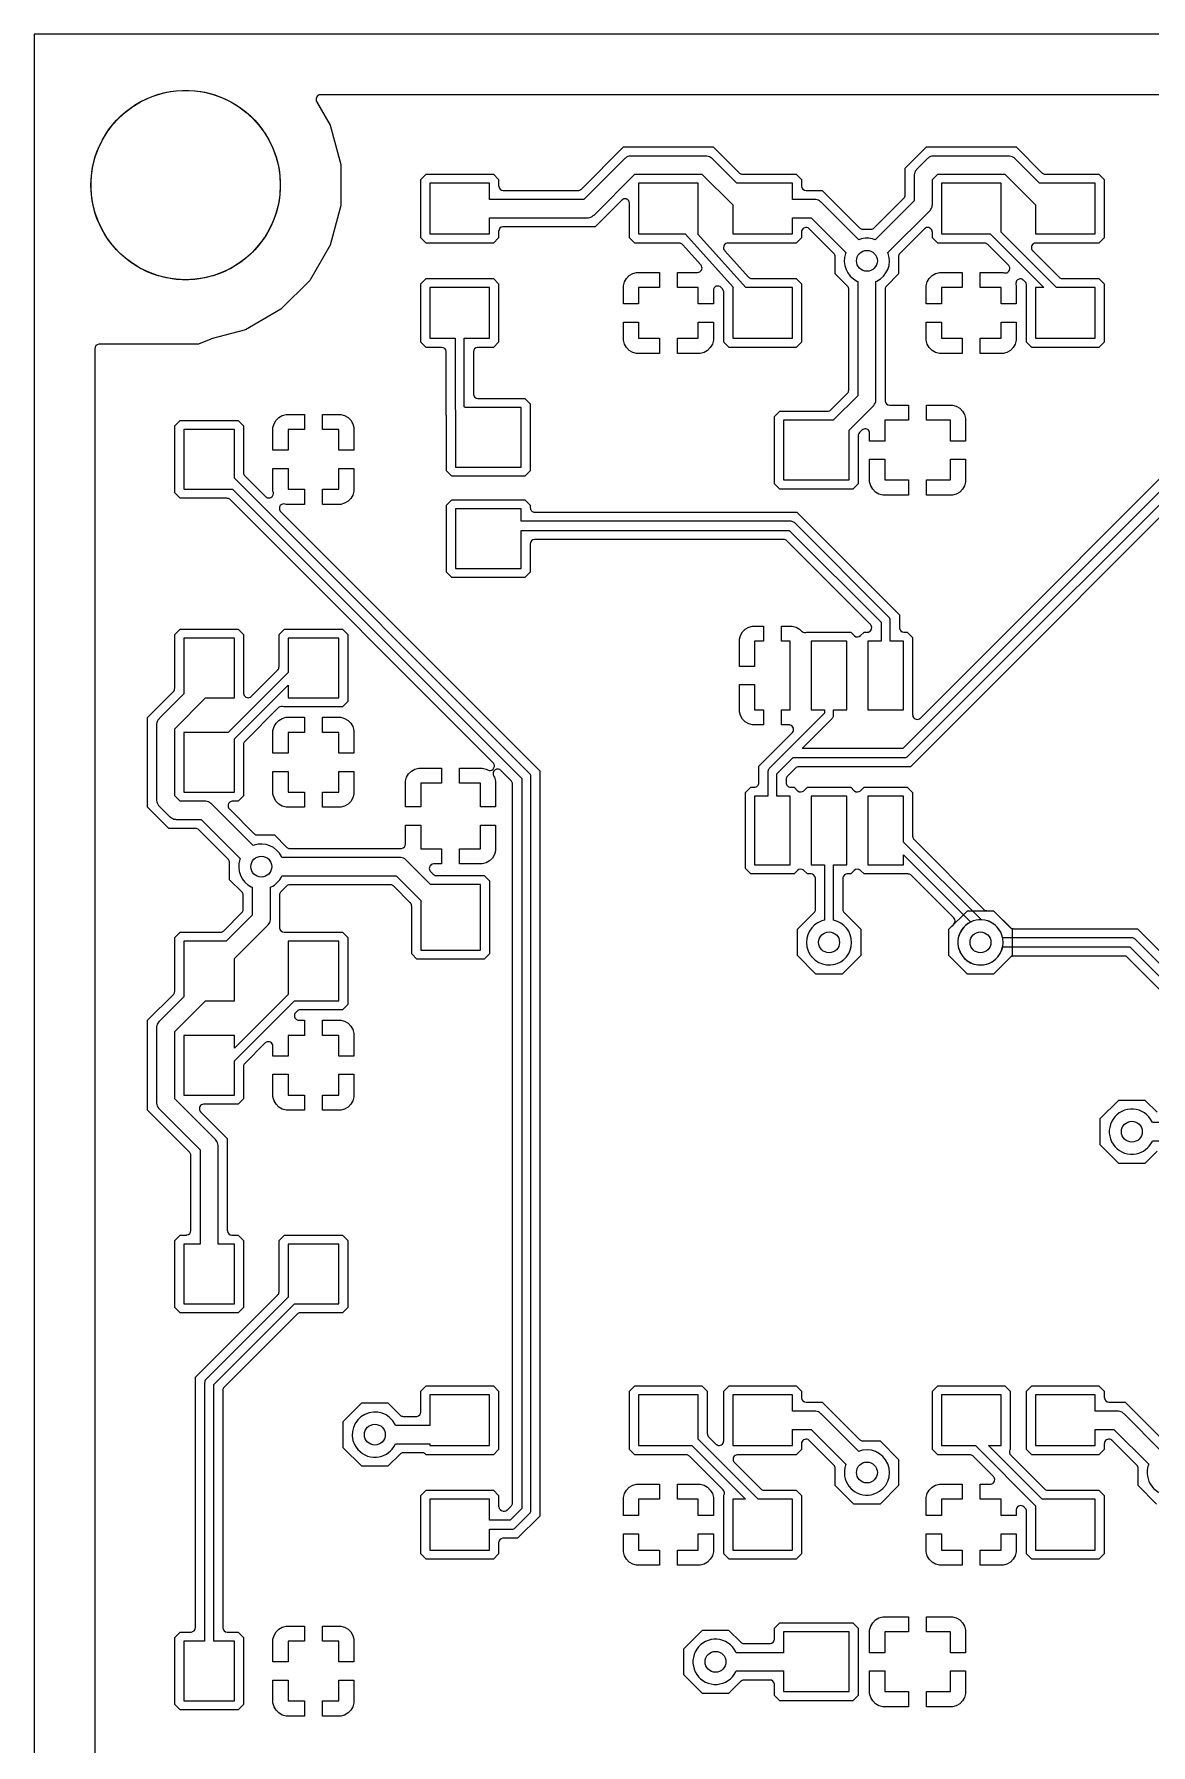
# Model space of a CAD drawing. Header units: millimetres. Extents: x 0 to 122, y 0 to 48.
# Drawn here: x 0 to 18.73, y 19.56 to 48.25 of the extents above; entities that cross this region are included whole.
import ezdxf

# ---------------------------------------------------------------- set-up
doc = ezdxf.new("R2010")
doc.units = ezdxf.units.MM

msp = doc.modelspace()

# ---------------------------------------------------------------- linework, layer by layer
at = {"layer": '16_copper'}
for points in [[(117.116, 47.234), (4.804, 47.234), (4.8, 47.233), (4.797, 47.234, 0.45857), (4.73, 47.139), (4.733, 47.132), (4.735, 47.126, 0.021981), (4.738, 47.12), (4.966, 46.725), (5.143, 46.063), (5.143, 45.377), (4.966, 44.715), (4.623, 44.121), (4.139, 43.637), (3.545, 43.294), (2.97, 43.14), (2.966, 43.138), (2.961, 43.137), (2.755, 43.052), (1.092, 43.052), (1.087, 43.051, 0.392588), (1.016, 42.975), (1.016, 4.798)], [(20.682, 30.43), (18.343, 32.769), (18.336, 32.774), (18.329, 32.78, 0.087651), (18.305, 32.79), (18.297, 32.79), (18.289, 32.791), (16.428, 32.791), (16.42, 32.79), (16.411, 32.79, 0.087654), (16.387, 32.779), (16.381, 32.774), (16.374, 32.769), (16.095, 32.489), (15.655, 32.489), (15.344, 32.8), (15.344, 33.24), (15.655, 33.551), (16.095, 33.551), (16.374, 33.271), (16.381, 33.266), (16.388, 33.26, 0.087651), (16.412, 33.25), (16.42, 33.25), (16.428, 33.249), (18.51, 33.249), (21.027, 30.731)], [(20.987, 30.556), (18.469, 33.074), (18.462, 33.079), (18.456, 33.084, 0.087651), (18.431, 33.094), (18.424, 33.095), (18.415, 33.096), (16.246, 33.096), (16.234, 33.142, 1), (15.516, 32.898), (15.535, 32.852, 0.714263), (16.246, 32.944), (18.383, 32.944), (20.901, 30.426)]]:
    msp.add_lwpolyline(points, format="xyb", dxfattribs=at)
msp.add_lwpolyline([(18.838, 29.518), (18.635, 29.314), (18.195, 29.314), (17.884, 29.625), (17.884, 30.065), (18.195, 30.376), (18.635, 30.376), (18.838, 30.172)], dxfattribs=at)
msp.add_lwpolyline([(18.489, 29.473, 0.233169), (18.755, 29.677), (18.761, 29.693), (20.609, 29.693), (20.615, 29.677, 1), (21.295, 30.013), (21.27, 30.056, 0.577351), (20.615, 30.013), (20.609, 29.997), (18.761, 29.997), (18.755, 30.013, 1), (18.075, 29.677), (18.1, 29.634, 0.267948), (18.44, 29.467)], format="xyb", close=True, dxfattribs=at)
at = {"layer": '1_copper'}
for points in [[(27.042, 47.234), (4.804, 47.234), (4.8, 47.233), (4.797, 47.234, 0.45857), (4.73, 47.139), (4.733, 47.132), (4.735, 47.126, 0.021981), (4.738, 47.12), (4.966, 46.725), (5.143, 46.063), (5.143, 45.377), (4.966, 44.715), (4.623, 44.121), (4.139, 43.637), (3.545, 43.294), (2.97, 43.14), (2.966, 43.138), (2.961, 43.137), (2.755, 43.052), (1.092, 43.052), (1.087, 43.051, 0.392588), (1.016, 42.975), (1.016, 4.798)], [(20.392, 41.659), (14.7, 35.966), (12.826, 35.966), (12.818, 35.965), (12.809, 35.965, 0.087654), (12.785, 35.954), (12.779, 35.949), (12.772, 35.944), (12.636, 35.808), (12.631, 35.801), (12.625, 35.794, 0.087651), (12.615, 35.77), (12.615, 35.762), (12.614, 35.754), (12.614, 35.699, 0.414214), (12.69, 35.622), (12.748, 35.622), (12.806, 35.564), (12.811, 35.561, 0.39257), (12.914, 35.564), (12.972, 35.622), (13.698, 35.622), (13.756, 35.564), (13.761, 35.561, 0.39257), (13.864, 35.564), (13.922, 35.622), (14.648, 35.622), (14.737, 35.533), (14.737, 34.797), (14.739, 34.789), (14.739, 34.781, 0.087654), (14.75, 34.756), (14.754, 34.751), (14.76, 34.744), (15.93, 33.573), (15.937, 33.568), (15.944, 33.562, 0.087651), (15.968, 33.552), (15.976, 33.552), (15.984, 33.551), (16.095, 33.551), (16.406, 33.24), (16.406, 32.8), (16.095, 32.489), (15.655, 32.489), (15.344, 32.8), (15.344, 33.24), (15.427, 33.322), (15.43, 33.327, 0.39257), (15.427, 33.43), (14.711, 34.145), (14.705, 34.15), (14.698, 34.156, 0.087651), (14.674, 34.166), (14.666, 34.166), (14.658, 34.168), (13.922, 34.168), (13.864, 34.226), (13.859, 34.229, 0.392527), (13.756, 34.226), (13.698, 34.168), (13.64, 34.168, 0.355696), (13.566, 34.107), (13.564, 34.102), (13.564, 34.097), (13.564, 34.097), (13.564, 34.097), (13.564, 34.091), (13.564, 33.573), (13.565, 33.565), (13.565, 33.556, 0.087654), (13.576, 33.532), (13.581, 33.526), (13.586, 33.519), (13.866, 33.24), (13.866, 32.8), (13.555, 32.489), (13.115, 32.489), (12.804, 32.8), (12.804, 33.24), (13.084, 33.519), (13.089, 33.526), (13.095, 33.533, 0.087651), (13.105, 33.557), (13.105, 33.565), (13.106, 33.573), (13.106, 34.091), (13.106, 34.097, 0.392588), (13.03, 34.168), (12.972, 34.168), (12.914, 34.226), (12.909, 34.229, 0.392527), (12.806, 34.226), (12.748, 34.168), (12.022, 34.168), (11.933, 34.257), (11.933, 35.533), (12.022, 35.622), (12.08, 35.622, 0.414214), (12.156, 35.699), (12.156, 35.975), (12.313, 36.131), (12.313, 36.131), (12.449, 36.267), (12.449, 36.267), (12.628, 36.446), (12.628, 36.446), (12.718, 36.536), (12.719, 36.538), (12.721, 36.54, 0.54841), (12.684, 36.663), (12.676, 36.664), (12.669, 36.666, 0.01577), (12.664, 36.666), (12.535, 36.666), (12.535, 36.92), (12.685, 36.92), (12.685, 38.07), (12.535, 38.07), (12.535, 38.324), (12.718, 38.324), (12.783, 38.307), (12.841, 38.273), (12.878, 38.236), (12.883, 38.233, 0.259706), (12.964, 38.222), (12.966, 38.222), (13.698, 38.222), (13.756, 38.164), (13.761, 38.161, 0.392527), (13.864, 38.164), (13.922, 38.222), (13.975, 38.222, 0.57289), (14.042, 38.336), (14.037, 38.343), (14.033, 38.349, 0.015772), (14.029, 38.352), (12.628, 39.754), (12.621, 39.759), (12.614, 39.765, 0.087651), (12.59, 39.775), (12.582, 39.775), (12.574, 39.776), (8.399, 39.776), (8.393, 39.776, 0.392588), (8.322, 39.7), (8.322, 39.227), (8.233, 39.138), (7.007, 39.138), (6.918, 39.227), (6.918, 40.353), (7.007, 40.442), (8.233, 40.442), (8.322, 40.353), (8.322, 40.31, 0.414214), (8.399, 40.234), (12.795, 40.234), (14.514, 38.515), (14.514, 38.299), (14.514, 38.293, 0.392588), (14.59, 38.222), (14.648, 38.222), (14.737, 38.133), (14.737, 36.835), (14.738, 36.832), (14.738, 36.829, 0.54841), (14.851, 36.768), (14.858, 36.773), (14.864, 36.777, 0.015772), (14.867, 36.781), (20.225, 42.139)], [(20.266, 41.964), (14.573, 36.271), (12.884, 36.271), (13.389, 36.776), (13.394, 36.783), (13.399, 36.789, 0.087651), (13.409, 36.814), (13.41, 36.821), (13.411, 36.83), (13.411, 36.92), (13.635, 36.92), (13.635, 38.07), (13.035, 38.07), (13.035, 36.92), (13.259, 36.92), (13.259, 36.862), (12.331, 35.934), (12.326, 35.927), (12.321, 35.921, 0.087651), (12.311, 35.896), (12.31, 35.889), (12.309, 35.88), (12.309, 35.47), (12.085, 35.47), (12.085, 34.32), (12.685, 34.32), (12.685, 35.47), (12.461, 35.47), (12.461, 35.848), (12.732, 36.119), (14.605, 36.119), (14.613, 36.12), (14.622, 36.121, 0.087654), (14.646, 36.131), (14.652, 36.136), (14.659, 36.141), (20.352, 41.834)], [(18.83, 23.599), (18.519, 23.91), (18.519, 24.198), (18.518, 24.206), (18.518, 24.215, 0.087654), (18.507, 24.239), (18.502, 24.245), (18.497, 24.252), (18.082, 24.666), (18.08, 24.668), (18.078, 24.67, 0.54841), (17.955, 24.633), (17.954, 24.625), (17.953, 24.617, 0.01577), (17.952, 24.613), (17.952, 24.517), (17.863, 24.428), (16.737, 24.428), (16.648, 24.517), (16.648, 25.493), (16.737, 25.582), (17.863, 25.582), (17.952, 25.493), (17.952, 25.386), (17.953, 25.38, 0.392588), (18.029, 25.31), (18.301, 25.31), (18.928, 24.683)]]:
    msp.add_lwpolyline(points, format="xyb", dxfattribs=at)
for points in [[(12.507, 40.623), (12.418, 40.712), (12.418, 41.838), (12.507, 41.927), (13.31, 41.927), (13.318, 41.929), (13.327, 41.929, 0.087654), (13.351, 41.94), (13.357, 41.944), (13.364, 41.95), (13.643, 42.229), (13.648, 42.236), (13.653, 42.242, 0.087651), (13.663, 42.267), (13.664, 42.274), (13.665, 42.283), (13.665, 43.973), (13.664, 43.981), (13.663, 43.99, 0.087654), (13.653, 44.014), (13.648, 44.02), (13.643, 44.027), (13.439, 44.23), (13.439, 44.518), (13.438, 44.526), (13.438, 44.535, 0.087654), (13.427, 44.559), (13.422, 44.565), (13.417, 44.572), (13.002, 44.986), (13, 44.988), (12.998, 44.99, 0.54841), (12.875, 44.953), (12.874, 44.945), (12.873, 44.937, 0.01577), (12.872, 44.933), (12.872, 44.837), (12.783, 44.748), (11.641, 44.748), (11.64, 44.747), (11.639, 44.748, 0.548404), (11.572, 44.638), (11.58, 44.627), (11.584, 44.621, 0.003021), (11.584, 44.62), (11.984, 44.178), (11.992, 44.171), (12, 44.164, 0.074824), (12.021, 44.155), (12.028, 44.154), (12.041, 44.152), (12.783, 44.152), (12.872, 44.063), (12.872, 43.087), (12.783, 42.998), (11.657, 42.998), (11.568, 43.087), (11.568, 43.927), (11.567, 43.934), (11.566, 43.94, 0.112579), (11.548, 43.978), (11.527, 44.002, 0.686813), (11.394, 43.951), (11.394, 43.727), (11.14, 43.727), (11.14, 44), (10.792, 44), (10.792, 44.254), (11.128, 44.254), (11.128, 44.254), (11.129, 44.254, 0.548404), (11.196, 44.364), (11.188, 44.375), (11.185, 44.381, 0.003021), (11.184, 44.381), (10.876, 44.722), (10.868, 44.729), (10.86, 44.736, 0.074824), (10.839, 44.745), (10.832, 44.746), (10.819, 44.748), (10.077, 44.748), (9.988, 44.837), (9.988, 45.414), (9.987, 45.416), (9.987, 45.419, 0.54841), (9.874, 45.48), (9.867, 45.475), (9.861, 45.471, 0.015772), (9.858, 45.468), (9.41, 45.02), (7.869, 45.02), (7.863, 45.019, 0.392588), (7.792, 44.944), (7.792, 44.837), (7.703, 44.748), (6.577, 44.748), (6.488, 44.837), (6.488, 45.813), (6.577, 45.902), (7.703, 45.902), (7.792, 45.813), (7.792, 45.706), (7.793, 45.7, 0.392588), (7.869, 45.63), (9.126, 45.63), (9.135, 45.631), (9.143, 45.632, 0.087654), (9.167, 45.642), (9.173, 45.647), (9.18, 45.652), (9.887, 46.36), (11.393, 46.36), (11.827, 45.925), (11.834, 45.92), (11.841, 45.914, 0.087651), (11.865, 45.904), (11.873, 45.904), (11.881, 45.902), (12.783, 45.902), (12.872, 45.813), (12.872, 45.706), (12.873, 45.7, 0.392588), (12.949, 45.63), (13.221, 45.63), (13.848, 45.003), (13.855, 44.998), (13.861, 44.992, 0.087651), (13.886, 44.982), (13.893, 44.982), (13.902, 44.981), (14.038, 44.981), (14.046, 44.982), (14.055, 44.982, 0.087654), (14.079, 44.993), (14.085, 44.998), (14.092, 45.003), (14.588, 45.499), (14.593, 45.506), (14.599, 45.512, 0.087651), (14.609, 45.537), (14.609, 45.544), (14.61, 45.553), (14.61, 46.003), (14.967, 46.36), (16.473, 46.36), (16.907, 45.925), (16.914, 45.92), (16.921, 45.914, 0.087651), (16.945, 45.904), (16.953, 45.904), (16.961, 45.902), (17.863, 45.902), (17.952, 45.813), (17.952, 44.837), (17.863, 44.748), (16.805, 44.748), (16.802, 44.747), (16.799, 44.747, 0.54841), (16.738, 44.634), (16.743, 44.627), (16.747, 44.621, 0.015772), (16.751, 44.618), (17.194, 44.175), (17.2, 44.17), (17.207, 44.164, 0.087651), (17.231, 44.154), (17.239, 44.154), (17.247, 44.152), (17.863, 44.152), (17.952, 44.063), (17.952, 43.087), (17.863, 42.998), (16.737, 42.998), (16.648, 43.087), (16.648, 44.043), (16.646, 44.051), (16.646, 44.059, 0.069396), (16.635, 44.084), (16.631, 44.089), (16.625, 44.096), (16.597, 44.125, 0.009704), (16.594, 44.128), (16.587, 44.133), (16.586, 44.133), (16.585, 44.134), (16.579, 44.138, 0.031802), (16.567, 44.143), (16.559, 44.146), (16.557, 44.146), (16.555, 44.146, 0.218355), (16.494, 44.13), (16.488, 44.123), (16.481, 44.116, 0.121785), (16.467, 44.072), (16.468, 44.062), (16.468, 44.06), (16.468, 44.058), (16.468, 44.057), (16.468, 44.054, 0.008356), (16.469, 44.051), (16.474, 44.033), (16.474, 43.727), (16.22, 43.727), (16.22, 44), (15.872, 44), (15.872, 44.254), (16.253, 44.254), (16.271, 44.249, 0.663356), (16.358, 44.36), (16.352, 44.368), (16.347, 44.375, 0.009572), (16.345, 44.377), (15.996, 44.725), (15.99, 44.73), (15.983, 44.736, 0.087651), (15.959, 44.746), (15.951, 44.746), (15.943, 44.748), (15.157, 44.748), (15.068, 44.837), (15.068, 44.933), (15.067, 44.935), (15.067, 44.938, 0.54841), (14.954, 44.999), (14.947, 44.994), (14.941, 44.99, 0.015772), (14.938, 44.986), (14.523, 44.572), (14.518, 44.565), (14.512, 44.559, 0.087651), (14.502, 44.534), (14.502, 44.527), (14.501, 44.518), (14.501, 44.23), (14.297, 44.027), (14.292, 44.02), (14.287, 44.013, 0.087651), (14.277, 43.989), (14.276, 43.981), (14.275, 43.973), (14.275, 42.105), (14.276, 42.1, 0.392588), (14.351, 42.029), (14.668, 42.029), (14.668, 41.775), (14.27, 41.775), (14.27, 41.427), (14.016, 41.427), (14.016, 41.556), (14.016, 41.559, 0.018746), (14.015, 41.564), (14.015, 41.566), (14.014, 41.569), (14.014, 41.57), (14.013, 41.578, 0.481332), (13.903, 41.622), (13.898, 41.619), (13.897, 41.618), (13.895, 41.617), (13.889, 41.613), (13.888, 41.611), (13.886, 41.61), (13.845, 41.569, 0.144302), (13.824, 41.531), (13.824, 41.523), (13.822, 41.515), (13.822, 40.712), (13.733, 40.623)], [(13.67, 41.609), (14.078, 42.017), (14.081, 42.022), (14.086, 42.026, 0.153125), (14.122, 42.109), (14.122, 42.125), (14.122, 44.104), (14.138, 44.11, 0.376373), (14.329, 44.572), (14.323, 44.587), (15.023, 45.287), (15.027, 45.292), (15.031, 45.296, 0.153125), (15.067, 45.38), (15.068, 45.395), (15.068, 45.813), (15.157, 45.902), (16.283, 45.902), (16.8, 45.386), (16.8, 44.9), (17.8, 44.9), (17.8, 45.75), (16.867, 45.75), (16.454, 46.163), (16.45, 46.166), (16.446, 46.17, 0.153125), (16.362, 46.206), (16.346, 46.207), (15.094, 46.207), (15.088, 46.207), (15.082, 46.207, 0.153128), (14.998, 46.173), (14.986, 46.163), (14.807, 45.984), (14.804, 45.98), (14.8, 45.976, 0.153125), (14.764, 45.892), (14.763, 45.876), (14.763, 45.458), (14.107, 44.803), (14.092, 44.809, 0.165099), (13.848, 44.809), (13.833, 44.803), (13.203, 45.433), (13.198, 45.436), (13.194, 45.441, 0.153125), (13.111, 45.477), (13.095, 45.477), (12.72, 45.477), (12.72, 45.75), (11.787, 45.75), (11.374, 46.163), (11.37, 46.166), (11.366, 46.17, 0.153125), (11.282, 46.206), (11.266, 46.207), (10.014, 46.207), (10.008, 46.207), (10.002, 46.207, 0.153128), (9.918, 46.173), (9.906, 46.163), (9.221, 45.477), (7.64, 45.477), (7.64, 45.75), (6.64, 45.75), (6.64, 44.9), (7.64, 44.9), (7.64, 45.173), (9.284, 45.173), (9.29, 45.173), (9.295, 45.173, 0.153128), (9.38, 45.207), (9.392, 45.217), (10.077, 45.902), (11.203, 45.902), (11.72, 45.386), (11.72, 44.9), (12.72, 44.9), (12.72, 45.173), (13.032, 45.173), (13.617, 44.587), (13.611, 44.572, 0.376373), (13.802, 44.11), (13.818, 44.104), (13.818, 42.188), (13.404, 41.775), (12.57, 41.775), (12.57, 40.775), (13.67, 40.775)], [(7.007, 40.838), (6.918, 40.927), (6.918, 41.838), (6.916, 41.846), (6.916, 41.854, 0.014773), (6.914, 41.859), (6.911, 41.866), (6.911, 42.921), (6.911, 42.927, 0.392588), (6.835, 42.998), (6.577, 42.998), (6.488, 43.087), (6.488, 44.063), (6.577, 44.152), (7.703, 44.152), (7.792, 44.063), (7.792, 43.087), (7.703, 42.998), (7.445, 42.998), (7.439, 42.997, 0.392588), (7.369, 42.921), (7.369, 42.219), (7.369, 42.213, 0.392588), (7.445, 42.142), (8.233, 42.142), (8.322, 42.053), (8.322, 40.927), (8.233, 40.838)], [(8.17, 41.99), (7.228, 41.99), (7.216, 42.002), (7.216, 43.15), (7.64, 43.15), (7.64, 44), (6.64, 44), (6.64, 43.15), (7.064, 43.15), (7.064, 41.97), (7.065, 41.962), (7.066, 41.953, 0.01577), (7.067, 41.948), (7.07, 41.942), (7.07, 40.99), (8.17, 40.99)], [(6.577, 22.678), (6.488, 22.767), (6.488, 23.743), (6.577, 23.832), (7.703, 23.832), (7.792, 23.743), (7.792, 23.56), (7.793, 23.554, 0.324062), (7.869, 23.484), (7.889, 23.484, 0.14431), (7.93, 23.496), (7.936, 23.501), (7.943, 23.506), (8.004, 23.567), (8.009, 23.574), (8.015, 23.581, 0.087651), (8.025, 23.605), (8.025, 23.613), (8.026, 23.621), (8.026, 35.674), (8.025, 35.682), (8.025, 35.691, 0.087654), (8.014, 35.715), (8.009, 35.721), (8.004, 35.728), (7.828, 35.904), (7.827, 35.905), (7.826, 35.905, 0.047795), (7.81, 35.917), (7.809, 35.917), (7.809, 35.918, 0.548403), (7.698, 35.853), (7.699, 35.843), (7.7, 35.833, 0.004642), (7.7, 35.831), (7.705, 35.819), (7.707, 35.813, 0.002694), (7.708, 35.812), (7.722, 35.788), (7.739, 35.723), (7.739, 35.292), (7.485, 35.292), (7.485, 35.69), (7.137, 35.69), (7.137, 35.944), (7.518, 35.944), (7.583, 35.927), (7.607, 35.913, 0.762031), (7.712, 36.016), (7.704, 36.026), (7.7, 36.032, 0.003357), (7.699, 36.033), (3.286, 40.445), (3.28, 40.45), (3.273, 40.456, 0.087651), (3.249, 40.466), (3.241, 40.466), (3.233, 40.468), (2.447, 40.468), (2.358, 40.557), (2.358, 41.683), (2.447, 41.772), (3.423, 41.772), (3.512, 41.683), (3.512, 40.897), (3.514, 40.889), (3.514, 40.881, 0.087654), (3.525, 40.856), (3.529, 40.851), (3.535, 40.844), (3.883, 40.495), (3.885, 40.494), (3.886, 40.492, 0.077297), (3.913, 40.477), (3.921, 40.474), (3.923, 40.474), (3.925, 40.474, 0.218355), (3.986, 40.49), (3.992, 40.497), (3.999, 40.504, 0.121774), (4.013, 40.548), (4.012, 40.558), (4.012, 40.566, 0.008338), (4.011, 40.569), (4.006, 40.587), (4.006, 40.968), (4.26, 40.968), (4.26, 40.62), (4.533, 40.62), (4.533, 40.366), (4.227, 40.366), (4.209, 40.371, 0.663356), (4.122, 40.26), (4.128, 40.252), (4.133, 40.245, 0.009572), (4.135, 40.243), (8.327, 36.051), (8.484, 35.895), (8.484, 23.4), (8.11, 23.026), (7.869, 23.026), (7.863, 23.026, 0.392588), (7.792, 22.95), (7.792, 22.767), (7.703, 22.678)], [(7.64, 23.179), (8.015, 23.179), (8.023, 23.18), (8.032, 23.181, 0.087654), (8.056, 23.191), (8.062, 23.196), (8.069, 23.201), (8.309, 23.441), (8.314, 23.448), (8.319, 23.454, 0.087651), (8.329, 23.479), (8.33, 23.486), (8.331, 23.495), (8.331, 35.8), (8.33, 35.808), (8.329, 35.817, 0.087654), (8.319, 35.841), (8.314, 35.847), (8.309, 35.854), (3.36, 40.803), (3.36, 41.62), (2.51, 41.62), (2.51, 40.62), (3.327, 40.62), (8.179, 35.768), (8.179, 23.527), (7.983, 23.331), (7.64, 23.331), (7.64, 23.68), (6.64, 23.68), (6.64, 22.83), (7.64, 22.83)], [(14.585, 38.07), (14.361, 38.07), (14.361, 38.42), (14.36, 38.428), (14.359, 38.437, 0.087654), (14.349, 38.461), (14.344, 38.467), (14.339, 38.474), (12.754, 40.059), (12.747, 40.064), (12.741, 40.069, 0.087651), (12.716, 40.079), (12.709, 40.08), (12.7, 40.081), (8.17, 40.081), (8.17, 40.29), (7.07, 40.29), (7.07, 39.29), (8.17, 39.29), (8.17, 39.929), (12.668, 39.929), (14.209, 38.388), (14.209, 38.07), (13.985, 38.07), (13.985, 36.92), (14.585, 36.92)], [(2.447, 26.808), (2.358, 26.897), (2.358, 28.023), (2.447, 28.112), (2.554, 28.112), (2.56, 28.113, 0.392588), (2.63, 28.189), (2.63, 29.446), (2.629, 29.455), (2.628, 29.463, 0.087654), (2.618, 29.487), (2.613, 29.493), (2.608, 29.5), (1.9, 30.207), (1.9, 31.713), (2.335, 32.147), (2.34, 32.154), (2.346, 32.161, 0.087651), (2.356, 32.185), (2.356, 32.193), (2.358, 32.201), (2.358, 33.103), (2.447, 33.192), (3.125, 33.192), (3.133, 33.194), (3.142, 33.194, 0.087654), (3.166, 33.205), (3.172, 33.209), (3.179, 33.215), (3.483, 33.519), (3.488, 33.526), (3.493, 33.532, 0.087651), (3.503, 33.557), (3.504, 33.564), (3.505, 33.573), (3.505, 33.813), (3.504, 33.821), (3.503, 33.83, 0.087654), (3.493, 33.854), (3.488, 33.86), (3.483, 33.867), (3.279, 34.07), (3.279, 34.358), (3.278, 34.366), (3.278, 34.375, 0.087654), (3.267, 34.399), (3.262, 34.405), (3.257, 34.412), (2.761, 34.908), (2.754, 34.913), (2.748, 34.919, 0.087651), (2.723, 34.929), (2.716, 34.929), (2.707, 34.93), (2.257, 34.93), (1.9, 35.287), (1.9, 36.793), (2.335, 37.227), (2.34, 37.234), (2.346, 37.241, 0.087651), (2.356, 37.265), (2.356, 37.273), (2.358, 37.281), (2.358, 38.183), (2.447, 38.272), (3.423, 38.272), (3.512, 38.183), (3.512, 37.2), (3.513, 37.197), (3.513, 37.194, 0.54841), (3.626, 37.133), (3.633, 37.138), (3.639, 37.142, 0.015772), (3.642, 37.146), (4.085, 37.589), (4.09, 37.595), (4.096, 37.602, 0.087651), (4.106, 37.626), (4.106, 37.634), (4.108, 37.642), (4.108, 38.183), (4.197, 38.272), (5.173, 38.272), (5.262, 38.183), (5.262, 37.057), (5.173, 36.968), (4.193, 36.968), (4.19, 36.97, 0.332584), (4.1, 36.957), (3.535, 36.391), (3.53, 36.385), (3.524, 36.378, 0.087651), (3.514, 36.354), (3.514, 36.346), (3.512, 36.338), (3.512, 35.477), (3.423, 35.388), (3.327, 35.388), (3.325, 35.387), (3.322, 35.387, 0.54841), (3.261, 35.274), (3.266, 35.267), (3.27, 35.261, 0.015772), (3.274, 35.258), (3.688, 34.843), (3.695, 34.838), (3.701, 34.832, 0.087651), (3.726, 34.822), (3.733, 34.822), (3.742, 34.821), (4.03, 34.821), (4.233, 34.617), (4.24, 34.612), (4.247, 34.607, 0.087651), (4.271, 34.597), (4.278, 34.596), (4.287, 34.595), (6.155, 34.595), (6.16, 34.596, 0.392588), (6.231, 34.671), (6.231, 34.988), (6.485, 34.988), (6.485, 34.59), (6.833, 34.59), (6.833, 34.336), (6.704, 34.336), (6.701, 34.336), (6.698, 34.336, 0.548415), (6.638, 34.223), (6.643, 34.216), (6.647, 34.209), (6.649, 34.208), (6.65, 34.206), (6.691, 34.165, 0.144302), (6.729, 34.144), (6.737, 34.144), (6.745, 34.142), (7.548, 34.142), (7.637, 34.053), (7.637, 32.827), (7.548, 32.738), (6.422, 32.738), (6.333, 32.827), (6.333, 33.63), (6.332, 33.635), (6.332, 33.641, 0.03501), (6.329, 33.651), (6.327, 33.657), (6.325, 33.662), (6.324, 33.664), (6.323, 33.667, 0.015774), (6.32, 33.671), (6.316, 33.676), (6.314, 33.68), (6.312, 33.681), (6.31, 33.684), (6.031, 33.963), (6.024, 33.968), (6.018, 33.973, 0.087651), (5.993, 33.983), (5.986, 33.984), (5.977, 33.985), (4.287, 33.985), (4.279, 33.984), (4.27, 33.983, 0.087654), (4.246, 33.973), (4.24, 33.968), (4.233, 33.963), (4.137, 33.867), (4.132, 33.86), (4.127, 33.853, 0.087664), (4.117, 33.829), (4.116, 33.821), (4.115, 33.813), (4.115, 33.269), (4.116, 33.263, 0.392588), (4.191, 33.192), (5.173, 33.192), (5.262, 33.103), (5.262, 31.977), (5.173, 31.888), (4.462, 31.888), (4.454, 31.886), (4.446, 31.886, 0.069383), (4.421, 31.875), (4.416, 31.871), (4.409, 31.865), (4.387, 31.844, 0.572911), (4.421, 31.717), (4.429, 31.716), (4.436, 31.714, 0.015791), (4.441, 31.714), (4.533, 31.714), (4.533, 31.46), (4.26, 31.46), (4.26, 31.112), (4.006, 31.112), (4.006, 31.279), (4.006, 31.282), (4.006, 31.284, 0.54841), (3.893, 31.345), (3.886, 31.34), (3.879, 31.336, 0.015772), (3.876, 31.333), (3.535, 30.991), (3.53, 30.985), (3.524, 30.978, 0.087651), (3.514, 30.954), (3.514, 30.946), (3.512, 30.938), (3.512, 30.397), (3.423, 30.308), (2.846, 30.308), (2.844, 30.307), (2.841, 30.307, 0.54841), (2.78, 30.194), (2.785, 30.187), (2.789, 30.181, 0.015772), (2.792, 30.178), (3.24, 29.73), (3.24, 28.189), (3.241, 28.183, 0.392588), (3.316, 28.112), (3.423, 28.112), (3.512, 28.023), (3.512, 26.897), (3.423, 26.808)], [(3.36, 27.96), (3.087, 27.96), (3.087, 29.604), (3.087, 29.61), (3.087, 29.615, 0.153128), (3.053, 29.7), (3.043, 29.712), (2.358, 30.397), (2.358, 31.523), (2.874, 32.04), (3.36, 32.04), (3.36, 32.749), (3.918, 33.307), (3.921, 33.312), (3.926, 33.316, 0.153125), (3.962, 33.399), (3.962, 33.415), (3.962, 33.944), (3.978, 33.95, 0.165102), (4.15, 34.122), (4.156, 34.138), (6.072, 34.138), (6.485, 33.724), (6.485, 32.89), (7.485, 32.89), (7.485, 33.99), (6.651, 33.99), (6.243, 34.398), (6.238, 34.401), (6.234, 34.406, 0.153125), (6.151, 34.442), (6.135, 34.442), (4.156, 34.442), (4.15, 34.458, 0.376373), (3.688, 34.649), (3.673, 34.643), (2.973, 35.343), (2.968, 35.347), (2.964, 35.351, 0.153125), (2.88, 35.387), (2.865, 35.388), (2.447, 35.388), (2.358, 35.477), (2.358, 36.603), (2.874, 37.12), (3.36, 37.12), (3.36, 38.12), (2.51, 38.12), (2.51, 37.187), (2.097, 36.774), (2.094, 36.77), (2.09, 36.766, 0.153125), (2.054, 36.682), (2.053, 36.666), (2.053, 35.414), (2.053, 35.408), (2.053, 35.402, 0.153128), (2.087, 35.318), (2.097, 35.306), (2.276, 35.127), (2.28, 35.124), (2.284, 35.12, 0.153125), (2.368, 35.084), (2.384, 35.083), (2.802, 35.083), (3.457, 34.427), (3.451, 34.412, 0.376373), (3.642, 33.95), (3.658, 33.944), (3.658, 33.478), (3.219, 33.04), (2.51, 33.04), (2.51, 32.107), (2.097, 31.694), (2.094, 31.69), (2.09, 31.686, 0.153125), (2.054, 31.602), (2.053, 31.586), (2.053, 30.334), (2.053, 30.328), (2.053, 30.322, 0.153128), (2.087, 30.238), (2.097, 30.226), (2.783, 29.541), (2.783, 27.96), (2.51, 27.96), (2.51, 26.96), (3.36, 26.96)], [(13.409, 32.648, 0.818106), (13.411, 33.391), (13.411, 34.32), (13.635, 34.32), (13.635, 35.47), (13.035, 35.47), (13.035, 34.32), (13.259, 34.32), (13.259, 33.391), (13.213, 33.379, 0.876976), (13.36, 32.642)], [(15.949, 32.648, 0.82068), (15.949, 33.392), (15.9, 33.398), (15.89, 33.398), (14.585, 34.703), (14.585, 35.47), (13.985, 35.47), (13.985, 34.32), (14.585, 34.32), (14.585, 34.487), (15.711, 33.361), (15.707, 33.36, 0.820679), (15.9, 32.642)], [(2.447, 20.148), (2.358, 20.237), (2.358, 21.363), (2.447, 21.452), (2.63, 21.452), (2.636, 21.453, 0.392588), (2.706, 21.529), (2.706, 25.73), (4.085, 27.109), (4.09, 27.115), (4.096, 27.122, 0.087651), (4.106, 27.146), (4.106, 27.154), (4.108, 27.162), (4.108, 28.023), (4.197, 28.112), (5.173, 28.112), (5.262, 28.023), (5.262, 26.897), (5.173, 26.808), (4.462, 26.808), (4.454, 26.806), (4.446, 26.806, 0.087654), (4.421, 26.795), (4.416, 26.791), (4.409, 26.785), (3.186, 25.563), (3.181, 25.556), (3.175, 25.549, 0.087651), (3.165, 25.525), (3.165, 25.517), (3.164, 25.509), (3.164, 21.529), (3.164, 21.523, 0.392588), (3.24, 21.452), (3.423, 21.452), (3.512, 21.363), (3.512, 20.237), (3.423, 20.148)], [(3.36, 21.3), (3.011, 21.3), (3.011, 25.603), (4.368, 26.96), (5.11, 26.96), (5.11, 27.96), (4.26, 27.96), (4.26, 27.068), (2.881, 25.689), (2.876, 25.682), (2.871, 25.676, 0.087651), (2.861, 25.651), (2.86, 25.644), (2.859, 25.635), (2.859, 21.3), (2.51, 21.3), (2.51, 20.3), (3.36, 20.3)], [(5.495, 24.234), (5.184, 24.545), (5.184, 24.985), (5.495, 25.296), (5.935, 25.296), (6.138, 25.092), (6.145, 25.087), (6.152, 25.082, 0.087651), (6.176, 25.072), (6.183, 25.071), (6.192, 25.07), (6.411, 25.07), (6.417, 25.071, 0.392588), (6.488, 25.146), (6.488, 25.493), (6.577, 25.582), (7.703, 25.582), (7.792, 25.493), (7.792, 24.517), (7.703, 24.428), (6.577, 24.428), (6.567, 24.438, 0.144309), (6.529, 24.458), (6.521, 24.459), (6.513, 24.46), (6.192, 24.46), (6.184, 24.459), (6.175, 24.458, 0.087654), (6.151, 24.448), (6.145, 24.443), (6.138, 24.438), (5.935, 24.234)], [(11.657, 22.678), (11.568, 22.767), (11.568, 23.747), (11.57, 23.75, 0.332584), (11.557, 23.84), (10.991, 24.405), (10.985, 24.41), (10.978, 24.416, 0.087651), (10.954, 24.426), (10.946, 24.426), (10.938, 24.428), (10.077, 24.428), (9.988, 24.517), (9.988, 25.493), (10.077, 25.582), (11.203, 25.582), (11.292, 25.493), (11.292, 24.782), (11.294, 24.774), (11.294, 24.766, 0.087664), (11.305, 24.741), (11.309, 24.736), (11.315, 24.729), (11.438, 24.606), (11.44, 24.604), (11.442, 24.602, 0.54841), (11.565, 24.639), (11.566, 24.648), (11.567, 24.655, 0.015781), (11.568, 24.66), (11.568, 25.493), (11.657, 25.582), (12.783, 25.582), (12.872, 25.493), (12.872, 25.386), (12.873, 25.38, 0.392588), (12.949, 25.31), (13.221, 25.31), (13.848, 24.683), (13.855, 24.678), (13.861, 24.672, 0.087651), (13.886, 24.662), (13.893, 24.662), (13.902, 24.661), (14.19, 24.661), (14.501, 24.35), (14.501, 23.91), (14.19, 23.599), (13.75, 23.599), (13.439, 23.91), (13.439, 24.198), (13.438, 24.206), (13.438, 24.215, 0.087654), (13.427, 24.239), (13.422, 24.245), (13.417, 24.252), (13.002, 24.666), (13, 24.668), (12.998, 24.67, 0.54841), (12.875, 24.633), (12.874, 24.625), (12.873, 24.617, 0.01577), (12.872, 24.613), (12.872, 24.517), (12.783, 24.428), (11.8, 24.428), (11.797, 24.427), (11.794, 24.427, 0.54841), (11.733, 24.314), (11.738, 24.307), (11.742, 24.301, 0.015772), (11.746, 24.298), (12.189, 23.855), (12.195, 23.85), (12.202, 23.844, 0.087651), (12.226, 23.834), (12.234, 23.834), (12.242, 23.832), (12.783, 23.832), (12.872, 23.743), (12.872, 22.767), (12.783, 22.678)], [(16.737, 22.678), (16.648, 22.767), (16.648, 23.478), (16.646, 23.486), (16.646, 23.494, 0.069383), (16.635, 23.519), (16.631, 23.524), (16.625, 23.531), (16.604, 23.553, 0.572911), (16.477, 23.519), (16.476, 23.511), (16.474, 23.504, 0.015791), (16.474, 23.499), (16.474, 23.407), (16.22, 23.407), (16.22, 23.68), (15.872, 23.68), (15.872, 23.934), (16.039, 23.934), (16.042, 23.934), (16.044, 23.934, 0.54841), (16.105, 24.047), (16.1, 24.054), (16.096, 24.061, 0.015772), (16.093, 24.064), (15.751, 24.405), (15.745, 24.41), (15.738, 24.416, 0.087651), (15.714, 24.426), (15.706, 24.426), (15.698, 24.428), (15.157, 24.428), (15.068, 24.517), (15.068, 25.493), (15.157, 25.582), (16.283, 25.582), (16.372, 25.493), (16.372, 24.513), (16.37, 24.51, 0.332548), (16.383, 24.42), (16.949, 23.855), (16.955, 23.85), (16.962, 23.844, 0.087651), (16.986, 23.834), (16.994, 23.834), (17.002, 23.832), (17.863, 23.832), (17.952, 23.743), (17.952, 22.767), (17.863, 22.678)], [(5.789, 24.393, 0.233169), (6.055, 24.597), (6.061, 24.613), (6.64, 24.613), (6.64, 24.58), (7.64, 24.58), (7.64, 25.43), (6.64, 25.43), (6.64, 24.917), (6.061, 24.917), (6.055, 24.933, 1), (5.375, 24.597), (5.4, 24.554, 0.267948), (5.74, 24.387)], [(14.044, 23.758, 1), (13.896, 24.502), (13.848, 24.489), (13.833, 24.483), (13.203, 25.113), (13.198, 25.116), (13.194, 25.121, 0.153125), (13.111, 25.157), (13.095, 25.157), (12.72, 25.157), (12.72, 25.43), (11.72, 25.43), (11.72, 24.58), (12.72, 24.58), (12.72, 24.853), (13.032, 24.853), (13.617, 24.267), (13.611, 24.252, 0.534509), (13.995, 23.752)], [(19.124, 23.758, 1), (18.976, 24.502), (18.928, 24.489), (18.913, 24.483), (18.283, 25.113), (18.278, 25.116), (18.274, 25.121, 0.153125), (18.191, 25.157), (18.175, 25.157), (17.8, 25.157), (17.8, 25.43), (16.8, 25.43), (16.8, 24.58), (17.8, 24.58), (17.8, 24.853), (18.112, 24.853), (18.697, 24.267), (18.691, 24.252, 0.534509), (19.075, 23.752)], [(12.507, 20.303), (12.418, 20.392), (12.418, 20.574), (12.417, 20.58, 0.392588), (12.341, 20.65), (11.907, 20.65), (11.899, 20.649), (11.89, 20.648, 0.087654), (11.866, 20.638), (11.86, 20.633), (11.853, 20.628), (11.65, 20.424), (11.21, 20.424), (10.899, 20.735), (10.899, 21.175), (11.21, 21.486), (11.65, 21.486), (11.853, 21.282), (11.86, 21.277), (11.867, 21.272, 0.087651), (11.891, 21.262), (11.898, 21.261), (11.907, 21.26), (12.341, 21.26), (12.347, 21.261, 0.392588), (12.418, 21.336), (12.418, 21.518), (12.507, 21.607), (13.733, 21.607), (13.822, 21.518), (13.822, 20.392), (13.733, 20.303)], [(13.67, 21.455), (12.57, 21.455), (12.57, 21.107), (11.776, 21.107), (11.77, 21.123, 1), (11.09, 20.787), (11.115, 20.744, 0.577351), (11.77, 20.787), (11.776, 20.803), (12.57, 20.803), (12.57, 20.455), (13.67, 20.455)]]:
    msp.add_lwpolyline(points, format="xyb", close=True, dxfattribs=at)
for points in [[(12.72, 44), (11.939, 44), (11.126, 44.9), (11.14, 44.9), (11.14, 45.75), (10.14, 45.75), (10.14, 44.9), (10.921, 44.9), (11.734, 44), (11.72, 44), (11.72, 43.15), (12.72, 43.15)], [(17.8, 44), (17.153, 44), (16.22, 44.933), (16.22, 45.75), (15.22, 45.75), (15.22, 44.9), (16.037, 44.9), (16.937, 44), (16.8, 44), (16.8, 43.15), (17.8, 43.15)], [(9.886, 43.727), (9.886, 44.033), (9.903, 44.098), (9.937, 44.156), (9.984, 44.203), (10.042, 44.237), (10.107, 44.254), (10.488, 44.254), (10.488, 44), (10.14, 44), (10.14, 43.727)], [(14.966, 43.727), (14.966, 44.033), (14.983, 44.098), (15.017, 44.156), (15.064, 44.203), (15.122, 44.237), (15.187, 44.254), (15.568, 44.254), (15.568, 44), (15.22, 44), (15.22, 43.727)], [(10.107, 42.896), (10.042, 42.913), (9.984, 42.947), (9.937, 42.994), (9.903, 43.052), (9.886, 43.117), (9.886, 43.423), (10.14, 43.423), (10.14, 43.15), (10.488, 43.15), (10.488, 42.896)], [(10.792, 42.896), (10.792, 43.15), (11.14, 43.15), (11.14, 43.423), (11.394, 43.423), (11.394, 43.117), (11.377, 43.052), (11.343, 42.994), (11.296, 42.947), (11.238, 42.913), (11.173, 42.896)], [(15.187, 42.896), (15.122, 42.913), (15.064, 42.947), (15.017, 42.994), (14.983, 43.052), (14.966, 43.117), (14.966, 43.423), (15.22, 43.423), (15.22, 43.15), (15.568, 43.15), (15.568, 42.896)], [(15.872, 42.896), (15.872, 43.15), (16.22, 43.15), (16.22, 43.423), (16.474, 43.423), (16.474, 43.117), (16.457, 43.052), (16.423, 42.994), (16.376, 42.947), (16.318, 42.913), (16.253, 42.896)], [(15.37, 41.427), (15.37, 41.775), (14.972, 41.775), (14.972, 42.029), (15.403, 42.029), (15.468, 42.012), (15.526, 41.978), (15.573, 41.931), (15.607, 41.873), (15.624, 41.808), (15.624, 41.427)], [(4.006, 41.272), (4.006, 41.653), (4.023, 41.718), (4.057, 41.776), (4.104, 41.823), (4.162, 41.857), (4.227, 41.874), (4.533, 41.874), (4.533, 41.62), (4.26, 41.62), (4.26, 41.272)], [(5.11, 41.272), (5.11, 41.62), (4.837, 41.62), (4.837, 41.874), (5.143, 41.874), (5.208, 41.857), (5.266, 41.823), (5.313, 41.776), (5.347, 41.718), (5.364, 41.653), (5.364, 41.272)], [(14.237, 40.521), (14.172, 40.538), (14.114, 40.572), (14.067, 40.619), (14.033, 40.677), (14.016, 40.742), (14.016, 41.123), (14.27, 41.123), (14.27, 40.775), (14.668, 40.775), (14.668, 40.521)], [(14.972, 40.521), (14.972, 40.775), (15.37, 40.775), (15.37, 41.123), (15.624, 41.123), (15.624, 40.742), (15.607, 40.677), (15.573, 40.619), (15.526, 40.572), (15.468, 40.538), (15.403, 40.521)], [(4.837, 40.366), (4.837, 40.62), (5.11, 40.62), (5.11, 40.968), (5.364, 40.968), (5.364, 40.587), (5.347, 40.522), (5.313, 40.464), (5.266, 40.417), (5.208, 40.383), (5.143, 40.366)], [(11.831, 37.645), (11.831, 38.103), (11.848, 38.168), (11.882, 38.226), (11.929, 38.273), (11.987, 38.307), (12.052, 38.324), (12.235, 38.324), (12.235, 38.07), (12.085, 38.07), (12.085, 37.645)], [(3.36, 36.432), (4.26, 37.332), (4.26, 37.12), (5.11, 37.12), (5.11, 38.12), (4.26, 38.12), (4.26, 37.548), (3.252, 36.54), (2.51, 36.54), (2.51, 35.54), (3.36, 35.54)], [(12.052, 36.666), (11.987, 36.683), (11.929, 36.717), (11.882, 36.764), (11.848, 36.822), (11.831, 36.887), (11.831, 37.345), (12.085, 37.345), (12.085, 36.92), (12.235, 36.92), (12.235, 36.666)], [(4.006, 36.192), (4.006, 36.573), (4.023, 36.638), (4.057, 36.696), (4.104, 36.743), (4.162, 36.777), (4.227, 36.794), (4.533, 36.794), (4.533, 36.54), (4.26, 36.54), (4.26, 36.192)], [(5.11, 36.192), (5.11, 36.54), (4.837, 36.54), (4.837, 36.794), (5.143, 36.794), (5.208, 36.777), (5.266, 36.743), (5.313, 36.696), (5.347, 36.638), (5.364, 36.573), (5.364, 36.192)], [(4.227, 35.286), (4.162, 35.303), (4.104, 35.337), (4.057, 35.384), (4.023, 35.442), (4.006, 35.507), (4.006, 35.888), (4.26, 35.888), (4.26, 35.54), (4.533, 35.54), (4.533, 35.286)], [(4.837, 35.286), (4.837, 35.54), (5.11, 35.54), (5.11, 35.888), (5.364, 35.888), (5.364, 35.507), (5.347, 35.442), (5.313, 35.384), (5.266, 35.337), (5.208, 35.303), (5.143, 35.286)], [(6.231, 35.292), (6.231, 35.723), (6.248, 35.788), (6.282, 35.846), (6.329, 35.893), (6.387, 35.927), (6.452, 35.944), (6.833, 35.944), (6.833, 35.69), (6.485, 35.69), (6.485, 35.292)], [(7.137, 34.336), (7.137, 34.59), (7.485, 34.59), (7.485, 34.988), (7.739, 34.988), (7.739, 34.557), (7.722, 34.492), (7.688, 34.434), (7.641, 34.387), (7.583, 34.353), (7.518, 34.336)], [(3.36, 31.032), (4.368, 32.04), (5.11, 32.04), (5.11, 33.04), (4.26, 33.04), (4.26, 32.148), (3.36, 31.248), (3.36, 31.46), (2.51, 31.46), (2.51, 30.46), (3.36, 30.46)], [(5.11, 31.112), (5.11, 31.46), (4.837, 31.46), (4.837, 31.714), (5.143, 31.714), (5.208, 31.697), (5.266, 31.663), (5.313, 31.616), (5.347, 31.558), (5.364, 31.493), (5.364, 31.112)], [(4.227, 30.206), (4.162, 30.223), (4.104, 30.257), (4.057, 30.304), (4.023, 30.362), (4.006, 30.427), (4.006, 30.808), (4.26, 30.808), (4.26, 30.46), (4.533, 30.46), (4.533, 30.206)], [(4.837, 30.206), (4.837, 30.46), (5.11, 30.46), (5.11, 30.808), (5.364, 30.808), (5.364, 30.427), (5.347, 30.362), (5.313, 30.304), (5.266, 30.257), (5.208, 30.223), (5.143, 30.206)], [(12.72, 23.68), (12.148, 23.68), (11.14, 24.688), (11.14, 25.43), (10.14, 25.43), (10.14, 24.58), (11.032, 24.58), (11.932, 23.68), (11.72, 23.68), (11.72, 22.83), (12.72, 22.83)], [(17.8, 23.68), (16.908, 23.68), (16.008, 24.58), (16.22, 24.58), (16.22, 25.43), (15.22, 25.43), (15.22, 24.58), (15.792, 24.58), (16.8, 23.572), (16.8, 22.83), (17.8, 22.83)], [(9.886, 23.407), (9.886, 23.713), (9.903, 23.778), (9.937, 23.836), (9.984, 23.883), (10.042, 23.917), (10.107, 23.934), (10.488, 23.934), (10.488, 23.68), (10.14, 23.68), (10.14, 23.407)], [(11.14, 23.407), (11.14, 23.68), (10.792, 23.68), (10.792, 23.934), (11.173, 23.934), (11.238, 23.917), (11.296, 23.883), (11.343, 23.836), (11.377, 23.778), (11.394, 23.713), (11.394, 23.407)], [(14.966, 23.407), (14.966, 23.713), (14.983, 23.778), (15.017, 23.836), (15.064, 23.883), (15.122, 23.917), (15.187, 23.934), (15.568, 23.934), (15.568, 23.68), (15.22, 23.68), (15.22, 23.407)], [(10.107, 22.576), (10.042, 22.593), (9.984, 22.627), (9.937, 22.674), (9.903, 22.732), (9.886, 22.797), (9.886, 23.103), (10.14, 23.103), (10.14, 22.83), (10.488, 22.83), (10.488, 22.576)], [(10.792, 22.576), (10.792, 22.83), (11.14, 22.83), (11.14, 23.103), (11.394, 23.103), (11.394, 22.797), (11.377, 22.732), (11.343, 22.674), (11.296, 22.627), (11.238, 22.593), (11.173, 22.576)], [(15.187, 22.576), (15.122, 22.593), (15.064, 22.627), (15.017, 22.674), (14.983, 22.732), (14.966, 22.797), (14.966, 23.103), (15.22, 23.103), (15.22, 22.83), (15.568, 22.83), (15.568, 22.576)], [(15.872, 22.576), (15.872, 22.83), (16.22, 22.83), (16.22, 23.103), (16.474, 23.103), (16.474, 22.797), (16.457, 22.732), (16.423, 22.674), (16.376, 22.627), (16.318, 22.593), (16.253, 22.576)], [(4.006, 20.952), (4.006, 21.333), (4.023, 21.398), (4.057, 21.456), (4.104, 21.503), (4.162, 21.537), (4.227, 21.554), (4.533, 21.554), (4.533, 21.3), (4.26, 21.3), (4.26, 20.952)], [(5.11, 20.952), (5.11, 21.3), (4.837, 21.3), (4.837, 21.554), (5.143, 21.554), (5.208, 21.537), (5.266, 21.503), (5.313, 21.456), (5.347, 21.398), (5.364, 21.333), (5.364, 20.952)], [(14.016, 21.107), (14.016, 21.488), (14.033, 21.553), (14.067, 21.611), (14.114, 21.658), (14.172, 21.692), (14.237, 21.709), (14.668, 21.709), (14.668, 21.455), (14.27, 21.455), (14.27, 21.107)], [(15.37, 21.107), (15.37, 21.455), (14.972, 21.455), (14.972, 21.709), (15.403, 21.709), (15.468, 21.692), (15.526, 21.658), (15.573, 21.611), (15.607, 21.553), (15.624, 21.488), (15.624, 21.107)], [(14.237, 20.201), (14.172, 20.218), (14.114, 20.252), (14.067, 20.299), (14.033, 20.357), (14.016, 20.422), (14.016, 20.803), (14.27, 20.803), (14.27, 20.455), (14.668, 20.455), (14.668, 20.201)], [(14.972, 20.201), (14.972, 20.455), (15.37, 20.455), (15.37, 20.803), (15.624, 20.803), (15.624, 20.422), (15.607, 20.357), (15.573, 20.299), (15.526, 20.252), (15.468, 20.218), (15.403, 20.201)], [(4.227, 20.046), (4.162, 20.063), (4.104, 20.097), (4.057, 20.144), (4.023, 20.202), (4.006, 20.267), (4.006, 20.648), (4.26, 20.648), (4.26, 20.3), (4.533, 20.3), (4.533, 20.046)], [(4.837, 20.046), (4.837, 20.3), (5.11, 20.3), (5.11, 20.648), (5.364, 20.648), (5.364, 20.267), (5.347, 20.202), (5.313, 20.144), (5.266, 20.097), (5.208, 20.063), (5.143, 20.046)]]:
    msp.add_lwpolyline(points, close=True, dxfattribs=at)
at = {"layer": 'drills_NPTH'}
msp.add_circle((2.54, 45.72), 1.588, dxfattribs=at)
at = {"layer": 'drills_via_1_16'}
for centre in [(13.97, 44.45), (3.81, 34.29), (13.335, 33.02), (15.875, 33.02), (18.415, 29.845), (5.715, 24.765), (13.97, 24.13), (11.43, 20.955)]:
    msp.add_circle(centre, 0.175, dxfattribs=at)
at = {"layer": 'holes'}
msp.add_lwpolyline([(4.128, 45.668), (4.121, 45.564), (4.107, 45.461), (4.087, 45.359), (4.06, 45.259), (4.027, 45.161), (3.987, 45.064), (3.941, 44.971), (3.889, 44.881), (3.831, 44.795), (3.768, 44.712), (3.699, 44.634), (3.626, 44.561), (3.548, 44.492), (3.465, 44.429), (3.379, 44.371), (3.289, 44.319), (3.196, 44.273), (3.099, 44.233), (3.001, 44.2), (2.901, 44.173), (2.799, 44.153), (2.696, 44.139), (2.592, 44.133), (2.488, 44.133), (2.384, 44.139), (2.281, 44.153), (2.179, 44.173), (2.079, 44.2), (1.981, 44.233), (1.884, 44.273), (1.791, 44.319), (1.701, 44.371), (1.615, 44.429), (1.532, 44.492), (1.454, 44.561), (1.381, 44.634), (1.312, 44.712), (1.249, 44.795), (1.191, 44.881), (1.139, 44.971), (1.093, 45.064), (1.053, 45.161), (1.02, 45.259), (0.993, 45.359), (0.973, 45.461), (0.959, 45.564), (0.953, 45.668), (0.953, 45.772), (0.959, 45.876), (0.973, 45.979), (0.993, 46.081), (1.02, 46.181), (1.053, 46.279), (1.093, 46.376), (1.139, 46.469), (1.191, 46.559), (1.249, 46.645), (1.312, 46.728), (1.381, 46.806), (1.454, 46.879), (1.532, 46.948), (1.615, 47.011), (1.701, 47.069), (1.791, 47.121), (1.884, 47.167), (1.981, 47.207), (2.079, 47.24), (2.179, 47.267), (2.281, 47.287), (2.384, 47.301), (2.488, 47.308), (2.592, 47.308), (2.696, 47.301), (2.799, 47.287), (2.901, 47.267), (3.001, 47.24), (3.099, 47.207), (3.196, 47.167), (3.289, 47.121), (3.379, 47.069), (3.465, 47.011), (3.548, 46.948), (3.626, 46.879), (3.699, 46.806), (3.768, 46.728), (3.831, 46.645), (3.889, 46.559), (3.941, 46.469), (3.987, 46.376), (4.027, 46.279), (4.06, 46.181), (4.087, 46.081), (4.107, 45.979), (4.121, 45.876), (4.128, 45.772), (4.128, 45.668)], close=True, dxfattribs=at)
at = {"layer": 'outline'}
msp.add_lwpolyline([(0, 0), (121.59, 0), (121.59, 48.25), (0, 48.25), (0, 0)], close=True, dxfattribs=at)

doc.saveas('drawing.dxf')
